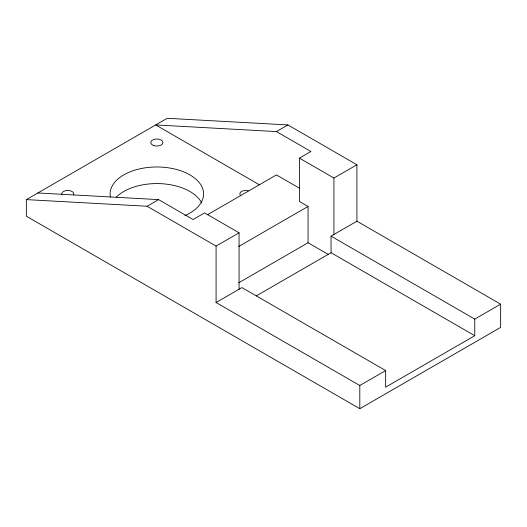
<?xml version="1.0" encoding="UTF-8"?>
<svg xmlns="http://www.w3.org/2000/svg" width="527" height="527" viewBox="0 0 527 527"><rect width="100%" height="100%" fill="white"/><g stroke="black" fill="none" stroke-linecap="round" stroke-linejoin="round"><path stroke-width="0.79" d="M256.201 295.937L331.048 252.729L331.048 236.142L356.917 221.202L500.643 304.171L500.65 327.392L359.809 408.708L359.803 385.5L216.077 302.524L216.083 246.076L239.067 232.802L239.067 289.251M356.917 221.202L356.917 164.767L287.926 124.932L167.197 118.292L26.35 199.614L26.35 216.208L359.809 408.708M216.077 302.524L241.946 287.59L385.665 370.567L385.665 387.147L474.768 335.699L474.774 319.105L500.643 304.171M26.35 199.614L147.086 206.248L158.581 199.614L193.08 219.528L204.575 212.888L239.067 232.802M259.376 184.793L155.696 124.932L276.418 131.579L287.926 124.932M238.678 282.821L308.051 242.763L308.045 206.446L299.428 201.472L299.422 158.133L310.917 151.493L276.418 131.579M207.566 214.68L276.425 174.911L299.659 188.33M299.422 158.133L333.914 178.04L356.917 164.767M238.685 246.498L308.045 206.446M359.803 385.5L385.665 370.567M37.852 192.974L158.581 199.614M331.048 236.142L474.774 319.105M331.048 252.729L474.768 335.699M308.051 242.763L328.328 254.469M147.086 206.248L216.083 246.076M333.914 178.04L333.92 234.482M116.362 197.065A46.751 26.989 0 0 1 162.349 183.758A46.751 26.989 0 0 1 201.676 202.902M110.42 197.098A46.751 26.989 0 0 1 175.274 169.16A46.751 26.989 0 0 1 184.931 215.543M240.332 195.326A6.1 3.518 0 0 1 241.629 191.485A6.1 3.518 0 0 1 248.27 190.708M61.85 194.878A6.1 3.518 0 0 1 67.739 190.451A6.1 3.518 0 0 1 73.628 194.878M153.798 145.571A6.1 3.518 0 0 0 162.948 142.521A6.1 3.518 0 0 0 153.798 139.471A6.1 3.518 0 0 0 153.798 145.571"/></g></svg>
